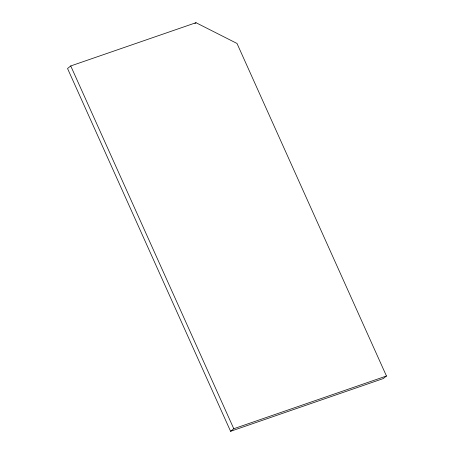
<?xml version="1.0" encoding="UTF-8"?>
<svg xmlns="http://www.w3.org/2000/svg" width="454" height="454" viewBox="0 0 454 454"><rect width="100%" height="100%" fill="white"/><g stroke="black" fill="none" stroke-linecap="round" stroke-linejoin="round"><path stroke-width="0.68" d="M70.745 65.949L67.544 68.52L230.581 431.3L383.255 378.579L386.456 376.008L237.005 43.459L195.992 22.7L70.745 65.949L233.782 428.729L230.581 431.3M194.925 23.557L195.992 22.7M233.782 428.729L386.456 376.008"/></g></svg>
